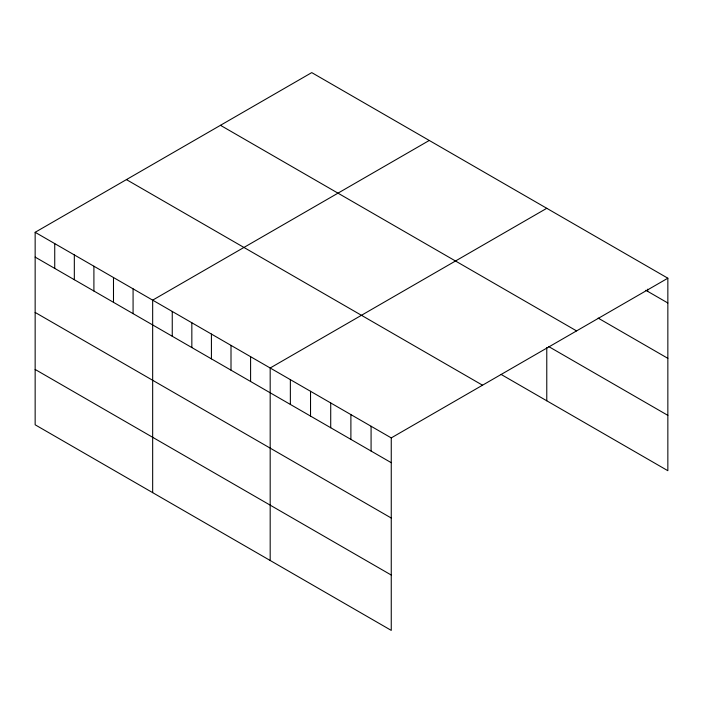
<?xml version="1.0" encoding="UTF-8"?>
<svg xmlns="http://www.w3.org/2000/svg" width="703" height="703" viewBox="0 0 703 703"><rect width="100%" height="100%" fill="white"/><g stroke="black" fill="none" stroke-linecap="round" stroke-linejoin="round"><path stroke-width="1.05" d="M35.15 232.298L391.255 437.899L391.255 630.389L35.15 424.797L35.15 232.298L311.745 72.611L667.85 278.203L667.85 470.702L501.072 374.409M429.261 140.459L152.665 300.146L152.665 492.645M546.776 208.299L270.18 367.994L270.18 560.493M391.255 437.899L667.85 278.203M645.837 290.286L667.85 302.993M598.139 318.09L667.85 358.337M220.47 125.31L576.574 330.902M548.612 346.517L667.85 415.359M126.426 179.599L482.53 385.2M35.15 257.096L391.255 462.688M35.15 312.431L391.255 518.032M35.15 369.453L391.255 575.045M647.674 289.188L647.674 291.35M546.776 347.625L546.776 400.798M371.079 426.246L371.079 451.036M350.894 414.594L350.894 439.384M330.718 402.942L330.718 427.74M310.533 391.29L310.533 416.088M290.357 379.646L290.357 404.436M250.593 356.685L250.593 381.474M231.006 345.375L231.006 370.173M211.418 334.066L211.418 358.864M191.84 322.765L191.84 347.554M172.253 311.455L172.253 336.245M133.078 288.836L133.078 313.635M113.491 277.527L113.491 302.325M93.903 266.226L93.903 291.016M74.325 254.917L74.325 279.706M54.737 243.607L54.737 268.397"/></g></svg>
